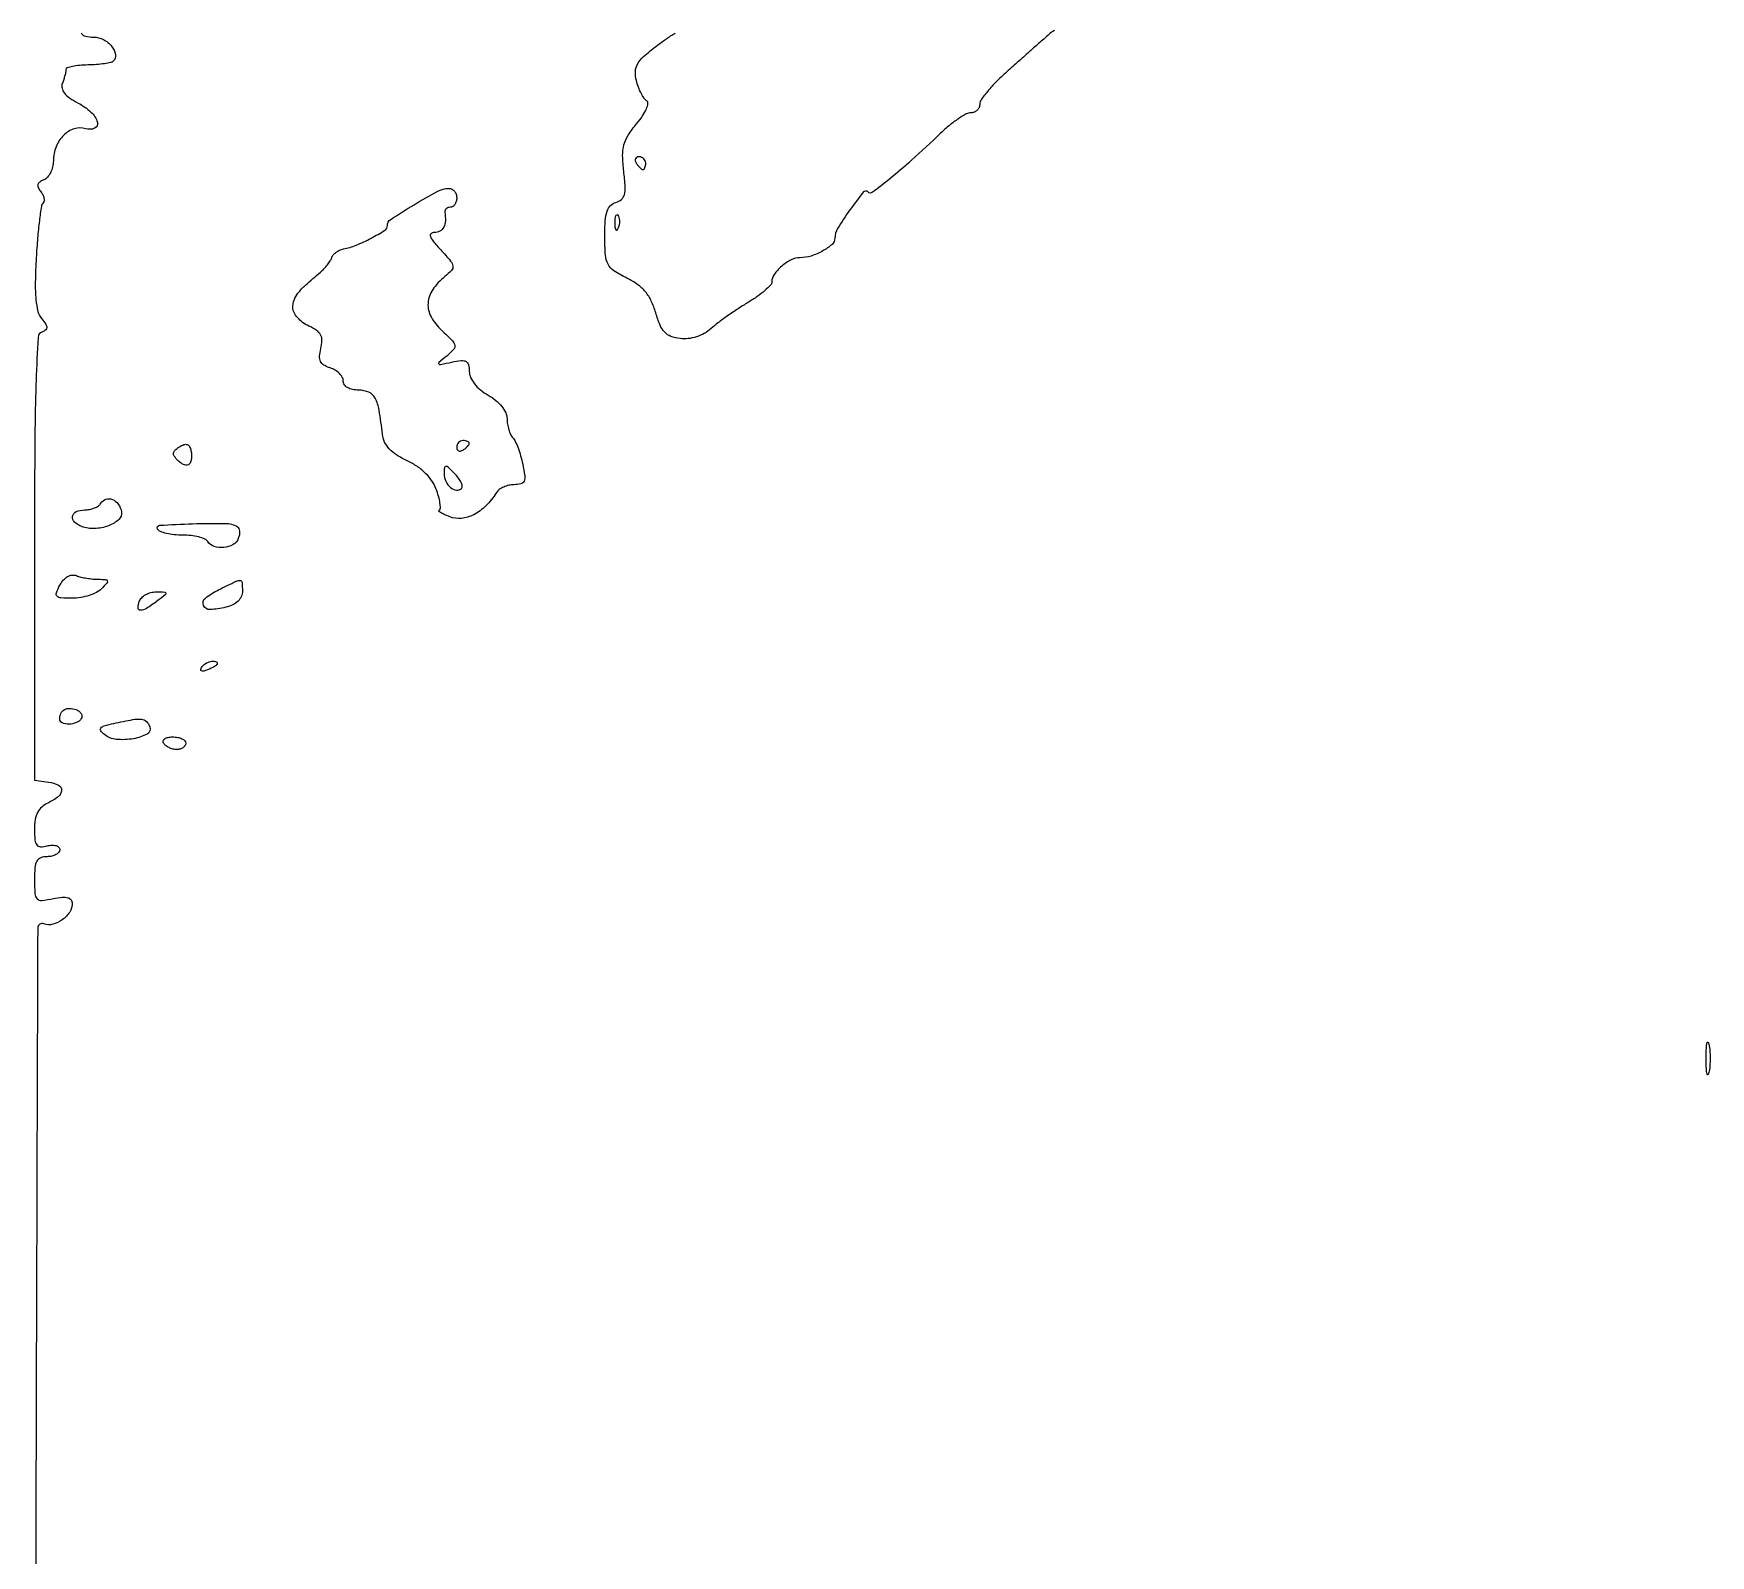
# Model space of a CAD drawing. Extents: x 0 to 4160, y 0 to 3120.
# Drawn here: x -0.1 to 265.9, y 909.2 to 1150.6 of the extents above; entities that cross this region are included whole.
import ezdxf

# ---------------------------------------------------------------- set-up
doc = ezdxf.new("R2010")
doc.units = 0

msp = doc.modelspace()

# ---------------------------------------------------------------- linework, layer by layer
for points in [[(4159.499279, 606.274193, 0.000001), (4159.667734, 974.478125, 0.000057)], [(757.647081, 3119.740147, 0.000002), (520.492565, 3119.487217, 0.4139)], [(1964.75, 0.149832, 0.000016), (2717.930904, 0.232101, 0.000028)], [(7.415794, 1150.626974, 0.191125), (8.103539, 1150.148832, 0.057519), (9.393011, 1150, -0.121824), (10.930556, 1149.619736, -0.100468), (12.242033, 1148.547933, -0.126405), (12.845638, 1147.245189, -0.246787), (12.51487, 1146.181537, -0.144062), (12.125645, 1145.969284, -0.015821), (11.114285, 1145.783732, -0.018289), (9.869112, 1145.642129, -0.013816), (8.494275, 1145.574665, 0.018012), (7.156942, 1145.497789, 0.029061), (6.029736, 1145.325645, 0.028857), (5.194159, 1145.096775, 0.320698), (5.002943, 1144.831787, -0.051221), (4.964948, 1144.477238, -0.01309), (4.830181, 1143.915068, -0.013198), (4.641587, 1143.278108, -0.013039), (4.418949, 1142.649381, 0.153874), (4.37241, 1141.888065, 0.108722), (4.756107, 1141.115359, 0.072791), (5.599745, 1140.3326, 0.031362), (6.918949, 1139.541913, -0.066477), (8.968254, 1138.109591, -0.137033), (9.991597, 1136.461486, -0.381141), (9.548162, 1135.531656, -0.178058), (8.105372, 1135.466556, 0.157485), (6.325688, 1135.45753, 0.116621), (4.63673, 1134.422794, 0.102041), (3.425387, 1132.596123, 0.095837), (3, 1130.397187, -0.057491), (2.88645, 1129.412902, -0.058739), (2.551878, 1128.487882, -0.064901), (2.058321, 1127.757105, -0.120771), (1.474477, 1127.351832, 0.05896), (0.832158, 1127.014005, 0.175505), (0.54713, 1126.615893, 0.180641), (0.587336, 1126.135781, 0.063021), (0.965801, 1125.541208, -0.052888), (1.308443, 1125.026178, -0.068295), (1.500314, 1124.492256, -0.08383), (1.519769, 1124.021949, -0.166378), (1.357506, 1123.69084, 0.161132), (1.092659, 1123.164089, 0.005685), (0.782161, 1120.878001, 0.010022), (0.496673, 1118.131661, 0.006789), (0.276744, 1114.993079, 0.009656), (0.132781, 1111.111324, 0.027173), (0.232094, 1108.397106, 0.038961), (0.556951, 1106.490789, 0.111292), (1.160561, 1105.297609, -0.024272), (1.793087, 1104.450682, -0.138172), (1.967293, 1103.922065, -0.243049), (1.793285, 1103.545746, -0.084241), (1.25, 1103.254045, 0.30721), (0.565663, 1102.353882, 0.004743), (0.261816, 1095.517887, 0.007231), (0.05367, 1085.351398, 0.001502), (0, 1067.486218), (0, 1032.139102), (2.25, 1031.819551, -0.078514), (3.803786, 1031.342676, -0.295854), (4.303745, 1030.510518, -0.225082), (3.783679, 1029.504389, -0.054588), (2.136567, 1028.512872, 0.07355), (1.158459, 1027.872552, 0.092639), (0.496406, 1027.018752, 0.079073), (0.121101, 1025.874762, 0.039818), (0, 1024.356491, 0.020447), (0.070204, 1022.64048, 0.142304), (0.366509, 1021.863864, 0.235382), (0.94875, 1021.574484, 0.063757), (2, 1021.710251, -0.049804), (2.774564, 1021.832273, -0.086529), (3.419321, 1021.757209, -0.126717), (3.841221, 1021.503955, -0.197013), (4, 1021.116631, -0.174068), (3.84703, 1020.690547, -0.093326), (3.4125, 1020.32801, -0.073613), (2.765135, 1020.08268, -0.053873), (2, 1020, 0.089498), (0.992141, 1019.818142, 0.179282), (0.387931, 1019.296875, 0.105417), (0.080133, 1018.280676, 0.021015), (0, 1016.375, 0.014961), (0.0677, 1014.112912, 0.182334), (0.415517, 1013.335187, 0.226481), (1.150766, 1013.071705, 0.024017), (3, 1013.35, -0.023751), (4.409877, 1013.562943, -0.087268), (5.306395, 1013.498566, -0.16957), (5.8061, 1013.169943, -0.164749), (6, 1012.597445, -0.145649), (5.588844, 1011.215928, -0.091957), (4.419058, 1009.9899, -0.093287), (2.904681, 1009.278006, -0.156204), (1.512735, 1009.35674, 0.525033), (0.510675, 1008.670402, 0.000079), (0.250462, 926.234129, 0.000678), (0.042426, 799.656512, 0.000072), (0, 504.968615)], [(161.831138, 1151.033142, 0.067088), (161, 1150.46418, -0.00197), (160.139133, 1149.693276, -0.000363), (158.545312, 1148.279361, -0.00039), (156.678538, 1146.628319, -0.000355), (154.75, 1144.927764, 0.015097), (152.930804, 1143.225715, 0.020261), (151.395312, 1141.570672, 0.017834), (150.249025, 1140.129035, 0.160379), (150, 1139.37264, -0.101073), (149.89302, 1138.848828, -0.098401), (149.58875, 1138.403213, -0.097453), (149.134335, 1138.104689, -0.09704), (148.6, 1138, 0.12684), (147.853966, 1137.807651, 0.022305), (146.608514, 1137.045313, 0.022921), (145.195997, 1135.994282, 0.018832), (143.786429, 1134.75, -0.005892), (139.171557, 1130.458795, -0.014607), (135.665473, 1127.456931, -0.010581), (132.971655, 1125.37615, -0.371256), (132.235634, 1125.431033, 0.447975), (131.495633, 1125.388852, 0.013026), (129.377729, 1122.576525, 0.017559), (127.438226, 1119.643824, 0.138167), (127, 1118.088238, -0.216373), (126.560336, 1117.119819, -0.05186), (125.081912, 1116.07589, -0.050669), (123.226073, 1115.269426, -0.077325), (121.494313, 1115, 0.117033), (120.084867, 1114.665515, 0.060559), (118.568873, 1113.657086, 0.06164), (117.383945, 1112.358647, 0.155382), (117, 1111.152988, -0.193864), (116.794884, 1110.64385, -0.023333), (115.898438, 1109.794916, -0.025008), (114.686304, 1108.851219, -0.018103), (113.25, 1107.919794, 0.010528), (111.657078, 1106.920747, 0.008255), (109.971218, 1105.773, 0.00836), (108.437988, 1104.652848, 0.020217), (107.354148, 1103.761762, -0.054402), (106.282732, 1102.997129, -0.049702), (105.03927, 1102.453988, -0.050101), (103.72355, 1102.170278, -0.057458), (102.438292, 1102.173528, -0.059638), (100.988973, 1102.522757, -0.11541), (100.000696, 1103.177888, -0.091223), (99.264132, 1104.317827, -0.027835), (98.584144, 1106.264481, 0.040004), (97.878969, 1108.135839, 0.063709), (96.960741, 1109.576064, 0.063792), (95.710459, 1110.737461, 0.040225), (94, 1111.764481, -0.029903), (91.956255, 1112.934978, -0.127162), (91.016748, 1113.968216, -0.104631), (90.60106, 1115.433369, -0.016989), (90.5, 1118.406804, -0.015503), (90.577812, 1120.915822, -0.064248), (90.864024, 1122.40142, -0.117629), (91.408881, 1123.28449, -0.13248), (92.272311, 1123.77927, 0.115559), (93.143055, 1124.240402, 0.153209), (93.608674, 1125.000509, 0.077175), (93.728218, 1126.303142, 0.014236), (93.508441, 1128.711626, -0.024298), (93.330641, 1131.215839, -0.071872), (93.538567, 1132.922941, -0.077431), (94.210043, 1134.429577, -0.031435), (95.549379, 1136.241053, 0.025762), (96.489902, 1137.483416, 0.046787), (97.103453, 1138.598614, 0.065263), (97.35101, 1139.46235, 0.30005), (97.142533, 1139.91191, -0.105641), (96.72028, 1140.316529, -0.030668), (96.258059, 1141.096618, -0.029349), (95.83273, 1142.062234, -0.027586), (95.513297, 1143.090997, -0.070419), (95.358315, 1144.557399, -0.122785), (95.693855, 1145.725786, -0.080538), (96.664831, 1146.914954, -0.018222), (98.684013, 1148.577717, -0.011635), (100.218472, 1149.694609, -0.015256), (101.672804, 1150.637929, -0.012761)]]:
    msp.add_lwpolyline(points, format="xyb")
for points in [[(95.5, 1130, 0.029505), (95.768994, 1129.617226, 0.035638), (96.066025, 1129.29375, 0.038439), (96.34829, 1129.065539, 0.151918), (96.559017, 1129, 0.210953), (96.727648, 1129.07446, 0.081139), (96.870461, 1129.29375, 0.061769), (96.967655, 1129.617151, 0.042167), (97, 1130, 0.105053), (96.918938, 1130.381556, 0.099167), (96.688914, 1130.70625, 0.09642), (96.345238, 1130.923877, 0.093332), (95.940983, 1131, 0.108972), (95.586039, 1130.921712, 0.182303), (95.3746, 1130.70625, 0.161196), (95.343488, 1130.3821, 0.082592)], [(67, 1124.5, -0.064853), (66.925306, 1123.926543, -0.082425), (66.70625, 1123.440625, -0.098894), (66.381354, 1123.115568, -0.148195), (66, 1123, 0.075146), (65.626809, 1122.943594, 0.101574), (65.328536, 1122.779687, 0.119953), (65.151665, 1122.535622, 0.137085), (65.118421, 1122.25, -0.049172), (65.199277, 1120.865571, -0.108429), (64.932506, 1119.846113, -0.148659), (64.33652, 1119.22792, -0.127822), (63.459531, 1119, 0.175188), (62.937248, 1118.811211, 0.316936), (62.824269, 1118.391988, 0.0861), (63.275998, 1117.607355, 0.01338), (64.462759, 1116.256737, -0.010778), (66.04064, 1114.47973, -0.139262), (66.40484, 1113.681006, -0.231277), (66.190947, 1112.998009, -0.035373), (65.109728, 1112.006737, 0.074258), (63.190057, 1109.951243, 0.136705), (62.451252, 1107.803239, 0.140888), (62.938476, 1105.628349, 0.080944), (64.602135, 1103.492925, -0.010612), (66.307481, 1101.843826, -0.147058), (66.705742, 1101.095216, -0.243344), (66.513822, 1100.429076, -0.033202), (65.415916, 1099.413434, 0.005268), (64.18583, 1098.396851, 0.417982), (64.168127, 1098.169727, 0.269518), (64.437787, 1098.077291, 0.003518), (66.25, 1098.450923, -0.025037), (67.733466, 1098.690776, -0.152031), (68.488229, 1098.544432, -0.216309), (68.880273, 1098.030298, -0.056415), (69, 1096.972542, 0.105967), (69.205724, 1096.012743, 0.062318), (69.818509, 1095.005975, 0.053975), (70.77204, 1094.040333, 0.041656), (71.993677, 1093.20349, -0.04189), (73.207491, 1092.371173, -0.052977), (74.164053, 1091.404503, -0.060876), (74.78443, 1090.398714, -0.10741), (74.993677, 1089.45, 0.038397), (75.062052, 1088.595434, 0.033802), (75.260945, 1087.723125, 0.035344), (75.550617, 1086.95914, 0.080757), (75.894647, 1086.45, -0.079503), (76.284151, 1085.876647, -0.019592), (76.727654, 1084.824375, -0.019558), (77.146196, 1083.563875, -0.018454), (77.474102, 1082.25, -0.017173), (77.794786, 1080.418421, -0.133627), (77.686202, 1079.565947, -0.2354), (77.191434, 1079.135456, -0.0635), (76.129145, 1079, 0.055278), (75.293413, 1078.907322, 0.048816), (74.460715, 1078.632812, 0.051612), (73.753754, 1078.22885, 0.095135), (73.29969, 1077.75, -0.052703), (71.610614, 1075.63738, -0.078413), (69.70754, 1074.236557, -0.0945), (67.751614, 1073.653757, -0.120997), (65.896843, 1073.914517, -0.011479), (65.022508, 1074.287744, -0.028811), (64.409104, 1074.610226, -0.079372), (64.153205, 1074.825782, -0.610556), (64.19798, 1074.936614, 0.37327), (64.402753, 1075.149606, 0.041946), (64.379045, 1075.876053, 0.034841), (64.191288, 1076.873167, 0.019916), (63.834227, 1078.045693, 0.058801), (63.142689, 1079.466765, 0.052328), (62.115614, 1080.750131, 0.048799), (60.770871, 1081.868602, 0.039295), (59.136246, 1082.799594, -0.032065), (57.458572, 1083.723276, -0.063453), (56.292455, 1084.693831, -0.078523), (55.567034, 1085.769783, -0.081377), (55.220045, 1087.003901, 0.01333), (54.685136, 1090.845609, 0.081637), (54.042727, 1092.733936, 0.16593), (53.045932, 1093.664602, 0.105954), (51.480948, 1094, -0.048507), (50.473257, 1094.097991, -0.082636), (49.682941, 1094.394361, -0.110068), (49.181406, 1094.855004, -0.15334), (49, 1095.432612, 0.127246), (48.84555, 1096.029679, 0.069323), (48.387606, 1096.638761, 0.061888), (47.712439, 1097.167172, 0.058345), (46.915256, 1097.526897, -0.058509), (45.923414, 1097.974852, -0.146564), (45.394078, 1098.556159, -0.131228), (45.238897, 1099.378031, -0.042916), (45.437181, 1100.605733, 0.051789), (45.619007, 1101.873784, 0.133734), (45.412712, 1102.767081, 0.122845), (44.766516, 1103.478612, 0.040395), (43.521926, 1104.171964, -0.053476), (42.557373, 1104.742798, -0.054228), (41.740816, 1105.502858, -0.059698), (41.183956, 1106.328083, -0.119148), (41, 1107.089086, -0.087123), (41.208318, 1108.275546, -0.078625), (41.811391, 1109.367645, -0.044277), (43.021338, 1110.666526, -0.009376), (45.363366, 1112.69421, 0.028722), (45.93902, 1113.232925, 0.024312), (46.483974, 1113.863755, 0.025022), (46.924536, 1114.488973, 0.060588), (47.166222, 1114.998665, -0.095495), (47.416712, 1115.444217, -0.056159), (47.862885, 1115.864916, -0.053339), (48.4239, 1116.199106, -0.061116), (49.018152, 1116.388535, 0.05024), (51.030381, 1116.982229, 0.025437), (53.425417, 1118.104392, 0.017893), (55.586137, 1119.355369, 0.258062), (56, 1120.103835, -0.253152), (56.524939, 1121.074195, -0.00896), (60.249781, 1123.415209, -0.012838), (63.981514, 1125.539532, -0.121662), (65.75, 1125.99054, -0.119536), (66.226741, 1125.878725, -0.101503), (66.632812, 1125.556596, -0.092862), (66.90547, 1125.072177, -0.08205)], [(92.078947, 1120.416667, 0.018894), (92.137993, 1119.670344, 0.168741), (92.279315, 1119.37858, 0.470617), (92.461564, 1119.395823, 0.054073), (92.683114, 1119.8125, 0.051402), (92.839148, 1120.359369, 0.05415), (92.876576, 1120.916927, 0.060344), (92.797407, 1121.402231, 0.126455), (92.604167, 1121.729167, 0.296942), (92.385309, 1121.77538, 0.208169), (92.200665, 1121.592839, 0.077125), (92.089945, 1121.112848, 0.028489)], [(67, 1084.940983, 0.108972), (67.078288, 1084.586039, 0.182303), (67.29375, 1084.3746, 0.161196), (67.6179, 1084.343488, 0.082592), (68, 1084.5, 0.029505), (68.382774, 1084.768994, 0.035638), (68.70625, 1085.066025, 0.038439), (68.934461, 1085.34829, 0.151918), (69, 1085.559017, 0.210953), (68.92554, 1085.727648, 0.081139), (68.70625, 1085.870461, 0.061769), (68.382849, 1085.967655, 0.042167), (68, 1086, 0.105053), (67.618444, 1085.918938, 0.099167), (67.29375, 1085.688914, 0.09642), (67.076123, 1085.345238, 0.093332)], [(24.571731, 1082.238397, -0.192999), (24.247991, 1082.099959, -0.08757), (23.784568, 1082.170907, -0.067411), (23.255086, 1082.434048, -0.047424), (22.741693, 1082.858307, -0.046427), (22.193856, 1083.518563, -0.1827), (22.071141, 1084.023495, -0.17962), (22.312493, 1084.488844, -0.044633), (23.008359, 1085.015309, -0.051825), (23.718321, 1085.362579, -0.171135), (24.231461, 1085.36893, -0.192281), (24.597412, 1085.056582, -0.067514), (24.838397, 1084.395399, -0.041408), (24.923123, 1083.756875, -0.043065), (24.899653, 1083.121605, -0.046995), (24.780287, 1082.58, -0.119198)], [(65, 1080.773303, 0.105932), (65.264488, 1079.538919, 0.111168), (66.009435, 1078.545816, 0.14866), (66.941751, 1078.139901, 0.229105), (67.757007, 1078.423674, 0.239178), (67.874873, 1078.784336, 0.069648), (67.701091, 1079.360913, 0.053354), (67.292428, 1080.04511, 0.035106), (66.690476, 1080.738095, 0.007828), (65.636912, 1081.759177, 0.185397), (65.260635, 1081.91273, 0.392789), (65.044796, 1081.720454, 0.023635)], [(13.816444, 1074.702862, -0.265265), (13.401577, 1073.479691, -0.09277), (11.749206, 1072.488755, -0.077132), (9.52556, 1072.035144, -0.103791), (7.502236, 1072.360768, -0.098744), (6.357256, 1073.08382, -0.248807), (6.053795, 1073.990493, -0.255437), (6.634592, 1074.731299, -0.101776), (7.940983, 1075, 0.04922), (8.731707, 1075.078028, 0.04732), (9.502933, 1075.309256, 0.051065), (10.143412, 1075.649156, 0.107228), (10.532624, 1076.052786, -0.174704), (11.344244, 1076.697523, -0.180785), (12.367146, 1076.664453, -0.142865), (13.297924, 1075.921213, -0.105782)], [(32.206326, 1072.343683, -0.169076), (32.434853, 1072.079033, -0.075443), (32.539695, 1071.624504, -0.062095), (32.512605, 1071.059777, -0.048649), (32.349337, 1070.467975, -0.175796), (31.511951, 1069.502448, -0.103394), (30.035758, 1069.042148, -0.103577), (28.500949, 1069.211991, -0.176961), (27.5, 1070, 0.158284), (27.044084, 1070.38656, 0.036095), (26.070061, 1070.70625, 0.033884), (24.840047, 1070.926564, 0.02738), (23.5, 1071, -0.025867), (22.162447, 1071.069243, -0.032569), (20.940137, 1071.277249, -0.034287), (19.973705, 1071.578555, -0.163035), (19.534717, 1071.943827, -0.566633), (19.857154, 1072.567011, -0.007683), (25.090709, 1072.8127, -0.010607), (30.296554, 1072.866488, -0.128869)], [(10.153216, 1064, -0.016834), (11.289154, 1063.961744, -0.306037), (11.56125, 1063.75, -0.267468), (11.485812, 1063.391103, -0.01388), (10.642857, 1062.5, -0.079995), (9.846284, 1061.924378, -0.037845), (8.670915, 1061.440625, -0.036257), (7.335725, 1061.110611, -0.042483), (6.036245, 1061, -0.014035), (4.195442, 1061.051681, -0.189624), (3.595052, 1061.327712, -0.290839), (3.486647, 1061.865246, -0.031094), (4.041508, 1063.077559, -0.056115), (4.598969, 1063.886293, -0.083873), (5.260762, 1064.430075, -0.10085), (5.967128, 1064.663723, -0.121805), (6.65848, 1064.577559, 0.033621), (7.377221, 1064.355864, 0.017049), (8.30591, 1064.169658, 0.016855), (9.281484, 1064.042037, 0.024097)], [(19.44113, 1060.531803, -0.020774), (17.780627, 1059.381059, -0.139171), (16.827489, 1059.098795, -0.419513), (16.445633, 1059.478887, -0.090167), (16.638374, 1060.5, -0.106685), (17.013395, 1061.073688, -0.066537), (17.65711, 1061.559375, -0.06219), (18.458332, 1061.888047, -0.066362), (19.298118, 1062, -0.007682), (20.668339, 1061.978946, -0.37725), (20.852382, 1061.80673, -0.255644), (20.733952, 1061.529303, -0.004801)], [(33, 1062.108408, -0.104672), (32.821173, 1061.263536, -0.096649), (32.312748, 1060.535886, -0.080926), (31.480086, 1059.957969, -0.049872), (30.355355, 1059.553053, -0.051461), (27.861265, 1059.193761, -0.313809), (26.821945, 1059.856877, -0.334838), (27.117284, 1061.006422, -0.053855), (29.199406, 1062.327824, -0.002708), (32.013645, 1063.695875, -0.126857), (32.633071, 1063.818024, -0.372709), (32.939181, 1063.520492, -0.021525)], [(29, 1050.606989, -0.2252), (28.911231, 1050.419896, -0.029412), (28.544118, 1050.154486, -0.029555), (28.042538, 1049.875192, -0.020646), (27.448062, 1049.618443, -0.036408), (26.868281, 1049.443138, -0.155351), (26.512472, 1049.474315, -0.32948), (26.393111, 1049.674071, -0.1144), (26.507079, 1050.011454, -0.115814), (27.098109, 1050.603931, -0.080554), (27.973761, 1050.969265, -0.115534), (28.708846, 1050.972535, -0.349578)], [(7.435239, 1041.895215, -0.16343), (6.670913, 1041.260231, -0.088031), (5.455883, 1041.02199, -0.106719), (4.396246, 1041.230862, -0.299377), (4, 1041.833333, -0.1101), (4.198212, 1042.722563, -0.153587), (4.74615, 1043.318542, -0.13906), (5.583356, 1043.528957, -0.084271), (6.592022, 1043.326314, -0.069014), (7.084537, 1043.05455, -0.099406), (7.41577, 1042.684877, -0.123524), (7.535637, 1042.278219, -0.149708)], [(18.322068, 1040.603087, -0.378047), (17.895447, 1039.457423, -0.080698), (15.710323, 1038.707988, -0.065185), (12.985996, 1038.601231, -0.14784), (11.093665, 1039.367104, -0.06518), (10.513733, 1039.974229, -0.347237), (10.52919, 1040.40216, -0.149012), (11.07701, 1040.753621, -0.01514), (12.593665, 1041.131685, -0.007951), (15.607873, 1041.736788, -0.068665), (16.974359, 1041.798457, -0.168718), (17.763808, 1041.439926, -0.111407)], [(24, 1038, -0.142666), (23.888931, 1037.61866, -0.09965), (23.576711, 1037.29375, -0.08433), (23.109818, 1037.074854, -0.067639), (22.559017, 1037, -0.061875), (21.961978, 1037.074167, -0.051278), (21.359775, 1037.29375, -0.053305), (20.842344, 1037.617164, -0.08825), (20.5, 1038, -0.202618), (20.441401, 1038.378123, -0.181468), (20.66835, 1038.70625, -0.104212), (21.195401, 1038.928459, -0.047867), (21.940983, 1039, -0.0466), (22.729059, 1038.926392, -0.066561), (23.395164, 1038.70625, -0.086673), (23.844577, 1038.381985, -0.195654)], [(265.705733, 985.75, -0.142433), (265.546986, 985.439977, -0.611425), (265.399666, 985.482813, -0.039503), (265.298431, 986.38851, -0.008087), (265.272364, 988, -0.008087), (265.298431, 989.61149, -0.039503), (265.399666, 990.517187, -0.611425), (265.546986, 990.560023, -0.142433), (265.705733, 990.25, -0.029693), (265.840649, 989.225293, -0.017887), (265.884498, 988, -0.017887), (265.840649, 986.774707, -0.029693)]]:
    msp.add_lwpolyline(points, format="xyb", close=True)

doc.saveas('drawing.dxf')
